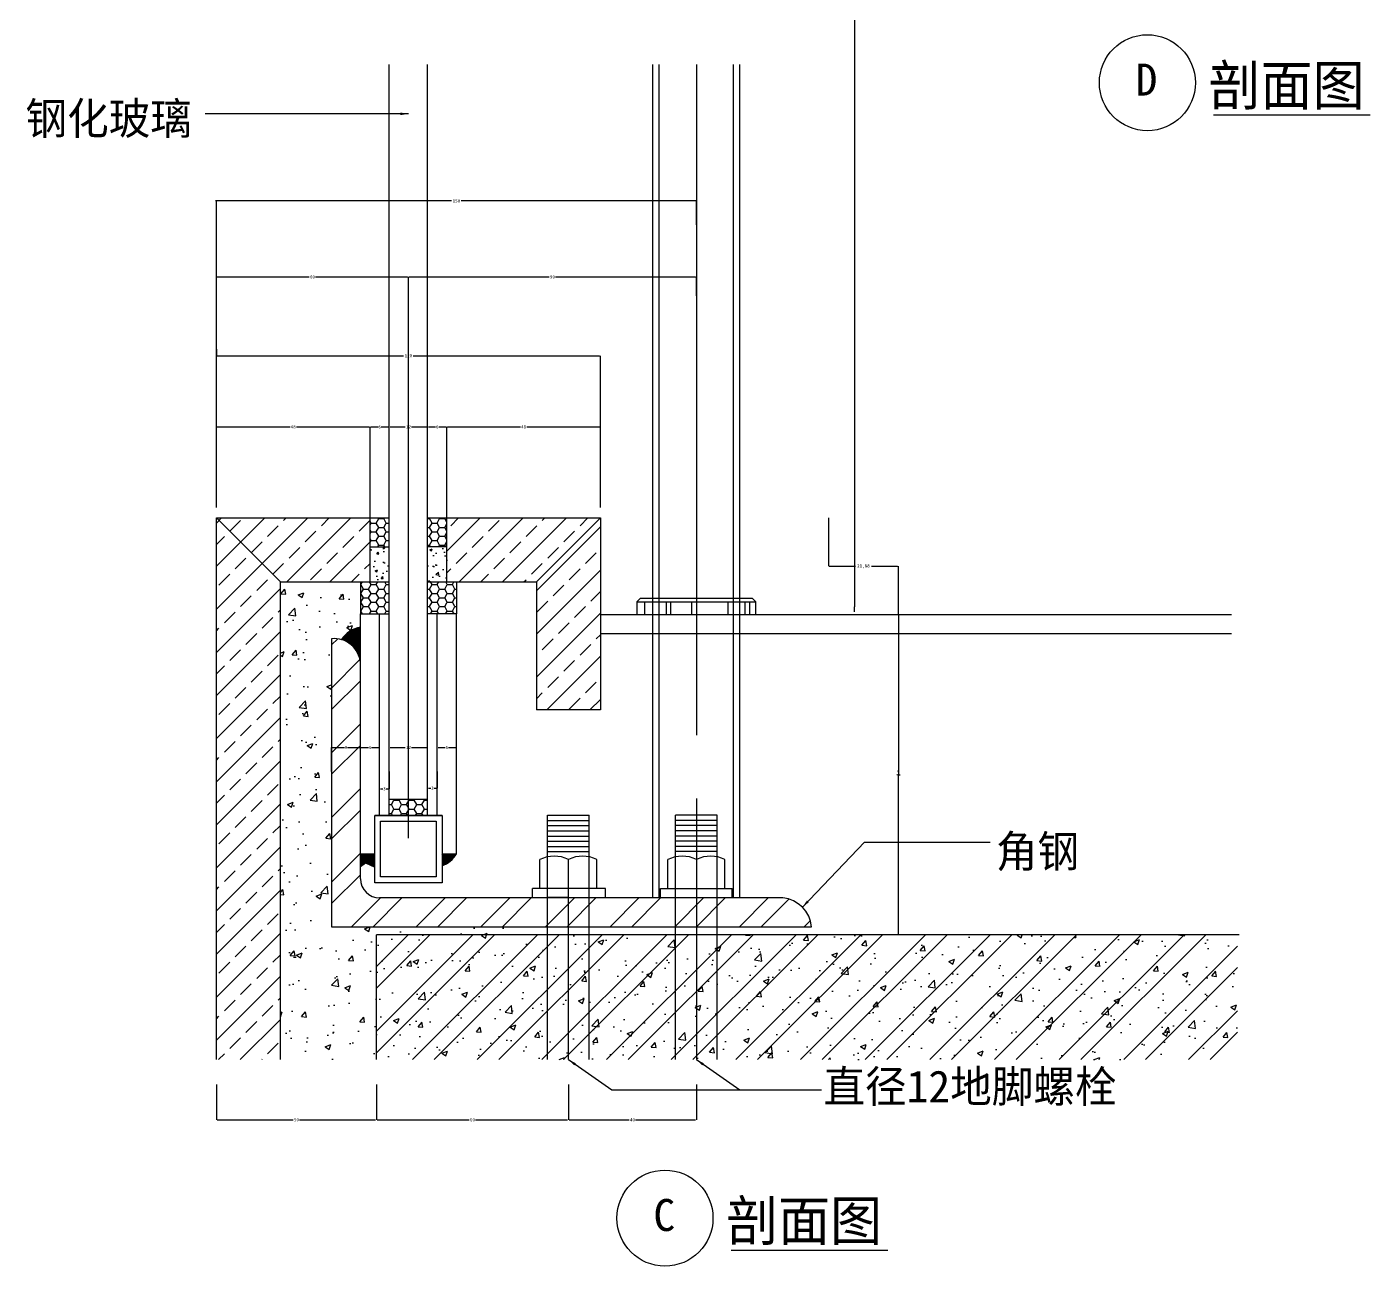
# Model space of a CAD drawing. Header units: metres. Extents: x 400 to 898, y 11 to 1185.
# Drawn here: x 399.6 to 819.4, y 11.1 to 398.4 of the extents above; entities that cross this region are included whole.
import ezdxf

# ---------------------------------------------------------------- set-up
doc = ezdxf.new("R2010")
doc.units = ezdxf.units.M
for name, color, linetype in [('2', 2, 'Continuous'), ('3', 3, 'Continuous'), ('4', 4, 'Continuous'), ('7', 7, 'Continuous'), ('BH', 3, 'Continuous'), ('DIM', 3, 'Continuous'), ('TEXT', 3, 'Continuous')]:
    doc.layers.add(name, color=color, linetype=linetype)
doc.dimstyles.get("Standard").update_dxf_attribs({"dimtxt": 2.5, "dimasz": 2.5, "dimexe": 1.25, "dimexo": 0.625, "dimtad": 1, "dimcen": 2.5, "dimazin": 3, "dimtfac": 1, "dimtmove": 0, "dimatfit": 3})

# ---------------------------------------------------------------- blocks, each defined once
blk = doc.blocks.new('_DOT')
at = {"color": 0, "linetype": 'BYBLOCK'}
blk.add_line((-0.35, 0), (-1, 0), dxfattribs=at)
blk = doc.blocks.new('*D1')
for p, q in [((506.88, 244.96), (506.88, 273.4)), ((507.13, 273.4), (509.38, 273.4)), ((510.38, 273.4), (512.63, 273.4)), ((512.88, 247.97), (512.88, 273.4))]:
    blk.add_line(p, q)
at = {"layer": 'Defpoints'}
for p in [(506.88, 273.4), (512.88, 247.97), (506.88, 244.96)]:
    blk.add_point(p, dxfattribs=at)
at = {"layer": 'DIM', "insert": (509.88, 273.4), "char_height": 1, "attachment_point": 5}
blk.add_mtext('6', dxfattribs=at)
blk = doc.blocks.new('*D2')
for p, q in [((512.88, 244.96), (512.88, 273.4)), ((513.13, 273.4), (517.88, 273.4)), ((519.88, 273.4), (524.63, 273.4)), ((524.88, 247.97), (524.88, 273.4))]:
    blk.add_line(p, q)
at = {"layer": 'Defpoints'}
for p in [(512.88, 273.4), (524.88, 247.97), (512.88, 244.96)]:
    blk.add_point(p, dxfattribs=at)
at = {"layer": 'DIM', "insert": (518.88, 273.4), "char_height": 1, "attachment_point": 5}
blk.add_mtext('12', dxfattribs=at)
blk = doc.blocks.new('*D3')
for p, q in [((458.88, 295.73), (458.88, 320.26)), ((459.13, 320.26), (487.88, 320.26)), ((489.88, 320.26), (518.63, 320.26)), ((518.88, 302.34), (518.88, 320.26))]:
    blk.add_line(p, q)
at = {"layer": 'Defpoints'}
for p in [(458.88, 320.26), (518.88, 302.34), (458.88, 295.73)]:
    blk.add_point(p, dxfattribs=at)
at = {"layer": 'DIM', "insert": (488.88, 320.26), "char_height": 1, "attachment_point": 5}
blk.add_mtext('60', dxfattribs=at)
blk = doc.blocks.new('*D4')
for p, q in [((458.88, 297.63), (458.88, 295.62)), ((459.13, 295.62), (517.38, 295.62)), ((520.38, 295.62), (578.63, 295.62)), ((578.88, 267.75), (578.88, 295.62))]:
    blk.add_line(p, q)
at = {"layer": 'Defpoints'}
for p in [(458.88, 297.63), (458.88, 295.62), (578.88, 267.75)]:
    blk.add_point(p, dxfattribs=at)
at = {"layer": 'DIM', "insert": (518.88, 295.62), "char_height": 1, "attachment_point": 5}
blk.add_mtext('120', dxfattribs=at)
blk = doc.blocks.new('*D5')
for p, q in [((532.38, 344.01), (458.63, 344.01)), ((458.88, 248.16), (458.88, 344.01)), ((609.13, 344.01), (535.38, 344.01)), ((608.88, 336.51), (608.88, 344.01))]:
    blk.add_line(p, q)
at = {"layer": 'Defpoints'}
for p in [(608.88, 344.01), (608.88, 336.51), (458.88, 248.16)]:
    blk.add_point(p, dxfattribs=at)
at = {"layer": 'DIM', "insert": (533.88, 344.01), "char_height": 1, "attachment_point": 5}
blk.add_mtext('150', dxfattribs=at)
blk = doc.blocks.new('*D6')
for p, q in [((503.88, 164.07), (503.88, 173.21)), ((504.13, 173.21), (506.38, 173.21)), ((507.38, 173.21), (509.63, 173.21)), ((509.88, 165.71), (509.88, 173.21))]:
    blk.add_line(p, q)
at = {"layer": 'Defpoints'}
for p in [(503.88, 173.21), (503.88, 164.07), (509.88, 165.71)]:
    blk.add_point(p, dxfattribs=at)
at = {"layer": 'DIM', "insert": (506.88, 173.21), "char_height": 1, "attachment_point": 5}
blk.add_mtext('6', dxfattribs=at)
blk = doc.blocks.new('*D7')
for p, q in [((512.88, 165.71), (512.88, 160.3)), ((509.88, 151.97), (509.88, 160.3)), ((510.13, 160.3), (510.88, 160.3)), ((511.88, 160.3), (512.63, 160.3))]:
    blk.add_line(p, q)
at = {"layer": 'Defpoints'}
for p in [(512.88, 165.71), (509.88, 160.3), (509.88, 151.97)]:
    blk.add_point(p, dxfattribs=at)
at = {"layer": 'DIM', "insert": (511.38, 160.3), "char_height": 1, "attachment_point": 5}
blk.add_mtext('3', dxfattribs=at)
blk = doc.blocks.new('*D8')
for p, q in [((512.88, 151.97), (512.88, 173.21)), ((513.13, 173.21), (517.88, 173.21)), ((519.88, 173.21), (524.63, 173.21)), ((524.88, 165.71), (524.88, 173.21))]:
    blk.add_line(p, q)
at = {"layer": 'Defpoints'}
for p in [(512.88, 173.21), (524.88, 165.71), (512.88, 151.97)]:
    blk.add_point(p, dxfattribs=at)
at = {"layer": 'DIM', "insert": (518.88, 173.21), "char_height": 1, "attachment_point": 5}
blk.add_mtext('12', dxfattribs=at)
blk = doc.blocks.new('*D9')
for p, q in [((508.88, 67.89), (508.88, 56.87)), ((568.88, 67.89), (568.88, 56.87)), ((509.13, 56.87), (537.88, 56.87)), ((539.88, 56.87), (568.63, 56.87))]:
    blk.add_line(p, q)
at = {"layer": 'Defpoints'}
for p in [(508.88, 67.89), (568.88, 67.89), (508.88, 56.87)]:
    blk.add_point(p, dxfattribs=at)
at = {"layer": 'DIM', "insert": (538.88, 56.87), "char_height": 1, "attachment_point": 5}
blk.add_mtext('60', dxfattribs=at)
blk = doc.blocks.new('*D10')
for p, q in [((458.88, 67.89), (458.88, 56.87)), ((508.88, 67.89), (508.88, 56.87)), ((459.13, 56.87), (482.88, 56.87)), ((484.88, 56.87), (508.63, 56.87))]:
    blk.add_line(p, q)
at = {"layer": 'Defpoints'}
for p in [(458.88, 67.89), (508.88, 67.89), (458.88, 56.87)]:
    blk.add_point(p, dxfattribs=at)
at = {"layer": 'DIM', "insert": (483.88, 56.87), "char_height": 1, "attachment_point": 5}
blk.add_mtext('50', dxfattribs=at)
blk = doc.blocks.new('*D11')
for p, q in [((494.88, 165.71), (494.88, 173.21)), ((495.13, 173.21), (498.88, 173.21)), ((499.88, 173.21), (503.63, 173.21)), ((503.88, 164.07), (503.88, 173.21))]:
    blk.add_line(p, q)
at = {"layer": 'Defpoints'}
for p in [(494.88, 173.21), (494.88, 165.71), (503.88, 164.07)]:
    blk.add_point(p, dxfattribs=at)
at = {"layer": 'DIM', "insert": (499.38, 173.21), "char_height": 1, "attachment_point": 5}
blk.add_mtext('9', dxfattribs=at)
blk = doc.blocks.new('*D12')
for p, q in [((458.88, 257.53), (458.88, 273.4)), ((459.13, 273.4), (481.88, 273.4)), ((483.88, 273.4), (506.63, 273.4)), ((506.88, 247.97), (506.88, 273.4))]:
    blk.add_line(p, q)
at = {"layer": 'Defpoints'}
for p in [(458.88, 273.4), (458.88, 257.53), (506.88, 247.97)]:
    blk.add_point(p, dxfattribs=at)
at = {"layer": 'DIM', "insert": (482.88, 273.4), "char_height": 1, "attachment_point": 5}
blk.add_mtext('48', dxfattribs=at)
blk = doc.blocks.new('*D13')
for p, q in [((518.88, 265.79), (518.88, 320.26)), ((519.13, 320.26), (562.88, 320.26)), ((564.88, 320.26), (608.63, 320.26)), ((608.88, 314.3), (608.88, 320.26))]:
    blk.add_line(p, q)
at = {"layer": 'Defpoints'}
for p in [(518.88, 320.26), (608.88, 314.3), (518.88, 265.79)]:
    blk.add_point(p, dxfattribs=at)
at = {"layer": 'DIM', "insert": (563.88, 320.26), "char_height": 1, "attachment_point": 5}
blk.add_mtext('90', dxfattribs=at)
blk = doc.blocks.new('*D14')
for p, q in [((568.88, 67.89), (568.88, 56.87)), ((608.88, 67.89), (608.88, 56.87)), ((569.13, 56.87), (587.88, 56.87)), ((589.88, 56.87), (608.63, 56.87))]:
    blk.add_line(p, q)
at = {"layer": 'Defpoints'}
for p in [(568.88, 67.89), (608.88, 67.89), (568.88, 56.87)]:
    blk.add_point(p, dxfattribs=at)
at = {"layer": 'DIM', "insert": (588.88, 56.87), "char_height": 1, "attachment_point": 5}
blk.add_mtext('40', dxfattribs=at)
blk = doc.blocks.new('*D15')
for p, q in [((527.88, 165.71), (527.88, 160.52)), ((524.88, 151.97), (524.88, 160.52)), ((525.13, 160.52), (525.88, 160.52)), ((526.88, 160.52), (527.63, 160.52))]:
    blk.add_line(p, q)
at = {"layer": 'Defpoints'}
for p in [(527.88, 165.71), (524.88, 160.52), (524.88, 151.97)]:
    blk.add_point(p, dxfattribs=at)
at = {"layer": 'DIM', "insert": (526.38, 160.52), "char_height": 1, "attachment_point": 5}
blk.add_mtext('3', dxfattribs=at)
blk = doc.blocks.new('*D16')
for p, q in [((527.88, 151.97), (527.88, 173.21)), ((528.13, 173.21), (530.38, 173.21)), ((531.38, 173.21), (533.63, 173.21)), ((533.88, 165.71), (533.88, 173.21))]:
    blk.add_line(p, q)
at = {"layer": 'Defpoints'}
for p in [(527.88, 173.21), (533.88, 165.71), (527.88, 151.97)]:
    blk.add_point(p, dxfattribs=at)
at = {"layer": 'DIM', "insert": (530.88, 173.21), "char_height": 1, "attachment_point": 5}
blk.add_mtext('6', dxfattribs=at)
blk = doc.blocks.new('*D17')
for p, q in [((530.88, 244.96), (530.88, 273.4)), ((531.13, 273.4), (553.88, 273.4)), ((555.88, 273.4), (578.63, 273.4)), ((578.88, 248.16), (578.88, 273.4))]:
    blk.add_line(p, q)
at = {"layer": 'Defpoints'}
for p in [(530.88, 273.4), (578.88, 248.16), (530.88, 244.96)]:
    blk.add_point(p, dxfattribs=at)
at = {"layer": 'DIM', "insert": (554.88, 273.4), "char_height": 1, "attachment_point": 5}
blk.add_mtext('48', dxfattribs=at)
blk = doc.blocks.new('*D18')
for p, q in [((524.88, 244.96), (524.88, 273.4)), ((525.13, 273.4), (527.38, 273.4)), ((528.38, 273.4), (530.63, 273.4)), ((530.88, 247.97), (530.88, 273.4))]:
    blk.add_line(p, q)
at = {"layer": 'Defpoints'}
for p in [(524.88, 273.4), (530.88, 247.97), (524.88, 244.96)]:
    blk.add_point(p, dxfattribs=at)
at = {"layer": 'DIM', "insert": (527.88, 273.4), "char_height": 1, "attachment_point": 5}
blk.add_mtext('6', dxfattribs=at)
blk = doc.blocks.new('*D19')
for p, q in [((672, 214.7), (672, 164.7)), ((671.75, 164.7), (671.5, 164.7)), ((672, 114.7), (672, 164.7)), ((672, 164.7), (672, 164.7)), ((672.25, 164.7), (672.5, 164.7))]:
    blk.add_line(p, q)
at = {"layer": 'Defpoints'}
for p in [(672, 214.7), (672, 164.7), (672, 114.7)]:
    blk.add_point(p, dxfattribs=at)
at = {"layer": 'DIM', "insert": (672, 165.825), "char_height": 1, "attachment_point": 5}
blk.add_mtext('0', dxfattribs=at)
blk = doc.blocks.new('*D20')
for p, q in [((650.12, 244.96), (650.12, 229.83)), ((650.37, 229.83), (658.56, 229.83)), ((663.56, 229.83), (671.75, 229.83)), ((672, 214.7), (672, 229.83))]:
    blk.add_line(p, q)
at = {"layer": 'Defpoints'}
for p in [(650.12, 244.96), (650.12, 229.83), (672, 214.7)]:
    blk.add_point(p, dxfattribs=at)
at = {"layer": 'DIM', "insert": (661.06, 229.83), "char_height": 1, "attachment_point": 5}
blk.add_mtext('21,88', dxfattribs=at)

msp = doc.modelspace()

# ---------------------------------------------------------------- hatches: boundary and pattern name
at = {"layer": '3'}
h = msp.add_hatch(dxfattribs=at)
h.set_pattern_fill('HONEY', scale=0.5)
h.paths.add_polyline_path([(512.88, 244.96), (506.88, 244.96), (506.88, 235.96), (512.88, 235.96)])
h.paths.add_polyline_path([(524.88, 235.96), (530.88, 235.96), (530.88, 244.96), (524.88, 244.96)])
h.paths.add_polyline_path([(512.88, 224.96), (503.88, 224.96), (503.88, 214.96), (512.88, 214.96)])
h.paths.add_polyline_path([(524.88, 214.96), (533.88, 214.96), (533.88, 224.96), (524.88, 224.96)])
at = {"layer": '4'}
h = msp.add_hatch(dxfattribs=at)
h.set_pattern_fill('ANSI32', scale=1.5)
h.paths.add_polyline_path([(509.88, 126.2, -0.41), (503.88, 132.2), (503.88, 199.67, 0.42), (494.88, 207.2), (494.88, 117.2), (562.38, 117.2), (562.38, 126.2)])
h.paths.add_polyline_path([(568.88, 126.2), (562.38, 126.2), (562.38, 117.2), (568.88, 117.2)])
h.paths.add_polyline_path([(575.38, 126.2), (568.88, 126.2), (568.88, 117.2), (575.38, 117.2)])
h.paths.add_polyline_path([(602.38, 117.2), (602.38, 126.2), (575.38, 126.2), (575.38, 117.2)])
h.paths.add_polyline_path([(608.88, 117.2), (608.88, 126.2), (602.38, 126.2), (602.38, 117.2)])
h.paths.add_polyline_path([(615.38, 126.2), (608.88, 126.2), (608.88, 117.2), (615.38, 117.2)])
h.paths.add_polyline_path([(644.88, 117.2, 0.36), (635.88, 126.2), (615.38, 126.2), (615.38, 117.2)])
at = {"layer": 'BH'}
h = msp.add_hatch(dxfattribs=at)
h.set_pattern_fill('ANSI33', scale=1.5)
h.paths.add_polyline_path([(578.88, 244.96), (530.88, 244.96), (530.88, 224.96), (558.88, 224.96), (558.88, 184.96), (578.88, 184.96)])
h.paths.add_polyline_path([(458.88, 244.96), (458.88, 75.67), (478.88, 75.67), (478.88, 224.96), (506.88, 224.96), (506.88, 244.96)])
h = msp.add_hatch(dxfattribs=at)
h.set_pattern_fill('AR-CONC', scale=0.04)
h.paths.add_polyline_path([(512.88, 235.96), (506.88, 235.96), (506.88, 224.96), (512.88, 224.96)])
h.paths.add_polyline_path([(524.88, 224.96), (530.88, 224.96), (530.88, 235.96), (524.88, 235.96)])
h = msp.add_hatch(dxfattribs=at)
h.set_pattern_fill('AR-CONC', scale=0.1)
h.paths.add_polyline_path([(508.88, 114.7), (562.38, 114.7), (562.38, 117.2), (494.88, 117.2), (494.88, 207.2, -0.09), (497.96, 206.92, -0.21), (503.88, 210.77), (503.88, 214.96), (503.88, 214.96), (503.88, 224.96), (478.88, 224.96), (478.88, 75.67), (508.88, 75.67)])
h = msp.add_hatch(dxfattribs=at)
h.set_pattern_fill('SOLID')
h.paths.add_polyline_path([(497.96, 206.92, -0.31), (503.88, 199.67), (503.88, 210.77, 0.21)])
h = msp.add_hatch(dxfattribs=at)
h.set_pattern_fill('HONEY', scale=0.5)
h.paths.add_polyline_path([(512.88, 156.97), (512.88, 151.97), (524.88, 151.97), (524.88, 156.97)])
h = msp.add_hatch(dxfattribs=at)
h.set_pattern_fill('SOLID')
h.paths.add_polyline_path([(505.46, 137.15), (508.38, 135.86), (508.38, 139.97), (503.88, 139.97), (503.88, 136.04)])
h = msp.add_hatch(dxfattribs=at)
h.set_pattern_fill('SOLID')
h.paths.add_polyline_path([(529.38, 139.97), (529.38, 136.24, 0.18), (533.88, 139.97)])
h = msp.add_hatch(dxfattribs=at)
h.set_pattern_fill('ANSI32', scale=1.5)
h.paths.add_polyline_path([(508.88, 75.67), (562.38, 75.67), (562.38, 114.7), (508.88, 114.7)])
h.paths.add_polyline_path([(562.38, 75.67), (568.88, 75.67), (568.88, 114.7), (562.38, 114.7)])
h.paths.add_polyline_path([(575.38, 114.7), (568.88, 114.7), (568.88, 75.67), (575.38, 75.67)])
h.paths.add_polyline_path([(575.38, 75.67), (602.38, 75.67), (602.38, 114.7), (575.38, 114.7)])
h.paths.add_polyline_path([(608.88, 114.7), (602.38, 114.7), (602.38, 75.67), (608.88, 75.67)])
h.paths.add_polyline_path([(615.38, 114.7), (608.88, 114.7), (608.88, 75.67), (615.38, 75.67)])
h.paths.add_polyline_path([(615.38, 75.67), (777.95, 75.67), (777.95, 114.7), (615.38, 114.7)])
h = msp.add_hatch(dxfattribs=at)
h.set_pattern_fill('AR-CONC', scale=0.1)
h.paths.add_polyline_path([(562.38, 114.7), (508.88, 114.7), (508.88, 75.67), (562.38, 75.67)])
h.paths.add_polyline_path([(575.38, 114.7), (568.88, 114.7), (568.88, 75.67), (575.38, 75.67)])
h.paths.add_polyline_path([(568.88, 114.7), (562.38, 114.7), (562.38, 75.67), (568.88, 75.67)])
h.paths.add_polyline_path([(602.38, 114.7), (575.38, 114.7), (575.38, 75.67), (602.38, 75.67)])
h.paths.add_polyline_path([(608.88, 114.7), (602.38, 114.7), (602.38, 75.67), (608.88, 75.67)])
h.paths.add_polyline_path([(615.38, 114.7), (608.88, 114.7), (608.88, 75.67), (615.38, 75.67)])
h.paths.add_polyline_path([(777.95, 114.7), (615.38, 114.7), (615.38, 75.67), (777.95, 75.67)])

# ---------------------------------------------------------------- linework, layer by layer
at = {"layer": '2'}
msp.add_line((778.46, 114.7), (508.88, 114.7), dxfattribs=at)
at = {"layer": '3'}
for p, q in [((658.23, 446.83), (658.23, 217.2)), ((608.88, 386.67), (608.88, 177.1)), ((518.88, 276.92), (518.88, 288.93)), ((518.88, 144.9), (518.88, 267.72)), ((608.88, 157.28), (608.88, 138.2)), ((562.38, 150.42), (575.38, 150.42)), ((562.38, 148.8), (575.38, 148.8)), ((562.38, 147.17), (575.38, 147.17)), ((615.38, 150.42), (602.38, 150.42)), ((615.38, 148.8), (602.38, 148.8)), ((615.38, 147.17), (602.38, 147.17)), ((562.38, 145.55), (575.38, 145.55)), ((562.38, 143.92), (575.38, 143.92)), ((615.38, 145.55), (602.38, 145.55)), ((615.38, 143.92), (602.38, 143.92)), ((562.38, 142.3), (575.38, 142.3)), ((562.38, 140.67), (575.38, 140.67)), ((615.38, 142.3), (602.38, 142.3)), ((615.38, 140.67), (602.38, 140.67)), ((568.88, 75.67), (568.88, 129.2)), ((608.88, 129.2), (608.88, 75.67))]:
    msp.add_line(p, q, dxfattribs=at)
msp.add_lwpolyline([(590.28, 218.75), (627.48, 218.75)], dxfattribs=at)
at = {"layer": '4'}
for p, q in [((512.88, 151.97), (512.88, 386.67)), ((524.88, 151.97), (524.88, 386.67)), ((595.28, 126.2), (595.28, 386.67)), ((622.48, 126.2), (622.48, 386.67)), ((458.88, 244.96), (512.88, 244.96)), ((458.88, 75.67), (458.88, 244.96)), ((478.88, 224.96), (458.88, 244.96)), ((506.88, 224.96), (506.88, 244.96)), ((524.88, 244.96), (578.88, 244.96)), ((530.88, 224.96), (530.88, 244.96)), ((558.88, 224.96), (578.88, 244.96)), ((578.88, 244.96), (578.88, 184.96)), ((506.88, 235.96), (512.88, 235.96)), ((530.88, 235.96), (524.88, 235.96)), ((478.88, 224.96), (512.88, 224.96)), ((478.88, 75.67), (478.88, 224.96)), ((524.88, 224.96), (558.88, 224.96)), ((558.88, 224.96), (558.88, 184.96)), ((503.88, 132.2), (503.88, 214.96)), ((509.88, 151.97), (509.88, 214.96)), ((527.88, 151.97), (527.88, 214.97)), ((533.88, 139.97), (533.88, 214.97)), ((776.08, 214.7), (578.88, 214.7)), ((494.88, 207.2), (494.88, 117.2)), ((776.08, 208.7), (578.88, 208.7)), ((578.88, 184.96), (558.88, 184.96)), ((524.88, 156.97), (512.88, 156.97)), ((529.38, 151.97), (508.38, 151.97)), ((562.38, 139.05), (562.38, 152.05)), ((562.38, 152.05), (562.38, 152.05)), ((562.38, 152.05), (575.38, 152.05)), ((575.38, 139.05), (575.38, 152.05)), ((602.38, 139.05), (602.38, 152.05)), ((615.38, 152.05), (602.38, 152.05)), ((615.38, 152.05), (615.38, 152.05)), ((615.38, 139.05), (615.38, 152.05)), ((503.88, 139.97), (508.38, 139.97)), ((529.38, 139.97), (533.88, 139.97)), ((562.38, 114.7), (562.38, 139.05)), ((575.38, 114.7), (575.38, 139.05)), ((602.38, 114.7), (602.38, 139.05)), ((615.38, 114.7), (615.38, 139.05)), ((559.98, 129.2), (559.98, 138.2)), ((568.88, 129.2), (568.88, 138.2)), ((577.78, 129.2), (577.78, 138.2)), ((599.98, 129.2), (599.98, 138.2)), ((608.88, 138.2), (608.88, 129.2)), ((617.78, 129.2), (617.78, 138.2)), ((635.88, 126.2), (509.88, 126.2)), ((580.41, 129.2), (557.68, 129.2)), ((557.68, 126.2), (557.68, 129.2)), ((562.38, 126.45), (568.88, 126.45)), ((580.41, 126.2), (580.41, 129.2)), ((597.68, 129.2), (620.08, 129.2)), ((597.68, 126.2), (597.68, 129.2)), ((620.08, 126.2), (620.08, 129.2)), ((494.88, 117.2), (644.88, 117.2)), ((508.88, 75.67), (508.88, 114.7)), ((562.38, 75.67), (562.38, 114.7)), ((575.38, 75.67), (575.38, 114.7)), ((602.38, 75.67), (602.38, 114.7)), ((615.38, 75.67), (615.38, 114.7))]:
    msp.add_line(p, q, dxfattribs=at)
for points in [[(503.88, 224.96), (503.88, 214.96), (512.88, 214.96)], [(533.88, 224.96), (533.88, 214.96), (524.88, 214.96)]]:
    msp.add_lwpolyline(points, dxfattribs=at)
for points in [[(529.38, 130.97), (508.38, 130.97), (508.38, 151.97), (529.38, 151.97)], [(527.58, 132.77), (510.18, 132.77), (510.18, 150.17), (527.58, 150.17)]]:
    msp.add_lwpolyline(points, close=True, dxfattribs=at)
for centre, radius, start, end in [((495.68, 199.02), 8.22, 4.55, 95.61), ((564.43, 129.4), 9.86, 63.18, 116.82), ((573.33, 129.4), 9.86, 63.18, 116.82), ((604.43, 129.4), 9.86, 63.18, 116.82), ((613.33, 129.4), 9.86, 63.18, 116.82), ((509.88, 132.2), 6, 180, 270), ((634.91, 116.23), 10.02, 5.56, 84.44)]:
    msp.add_arc(centre, radius, start, end, dxfattribs=at)
at = {"layer": '7'}
for p, q in [((597.28, 126.2), (597.28, 386.67)), ((620.48, 126.2), (620.48, 386.67)), ((590.28, 218.75), (591.31, 219.75)), ((626.44, 219.75), (591.31, 219.75)), ((592.7, 218.75), (592.7, 214.7)), ((599.46, 218.75), (599.46, 214.7)), ((600.77, 218.75), (600.77, 214.7)), ((607.34, 218.75), (607.34, 214.7)), ((618.7, 218.75), (618.7, 214.7)), ((623.95, 218.75), (623.95, 214.7)), ((625.45, 218.75), (625.45, 214.7)), ((627.48, 218.75), (626.44, 219.75))]:
    msp.add_line(p, q, dxfattribs=at)
for points in [[(590.28, 218.75), (590.28, 214.7)], [(627.48, 214.7), (627.48, 214.7), (627.48, 218.75)]]:
    msp.add_lwpolyline(points, dxfattribs=at)
at = {"layer": 'BH'}
msp.add_lwpolyline([(503.88, 136.04), (505.46, 137.15), (508.38, 135.86)], dxfattribs=at)
for centre, radius, start, end in [((505.19, 202.27), 8.61, 98.8, 147.26), ((526.51, 144.28), 8.54, 289.62, 329.64)]:
    msp.add_arc(centre, radius, start, end, dxfattribs=at)
at = {"layer": 'DIM'}
msp.add_line((582.43, 66.21), (647.98, 66.21), dxfattribs=at)
at = {"layer": 'TEXT'}
for p, q in [((770.42, 370.87), (819.4, 370.87)), ((619.68, 16.09), (668.66, 16.09))]:
    msp.add_line(p, q, dxfattribs=at)
for centre in [(749.79, 380.93), (599.05, 26.15)]:
    msp.add_circle(centre, 15, dxfattribs=at)

# ---------------------------------------------------------------- block references
at = {"layer": '3', "xscale": 2.5, "yscale": 2.5, "zscale": 2.5, "rotation": 270}
msp.add_blockref('_DOT', (658.23, 214.7), dxfattribs=at)

# ---------------------------------------------------------------- texts
at = {"layer": 'TEXT'}
for s, height, p in [('D', 10, (746.11, 376.91)), ('剖面图', 12.5, (768.89, 373.85)), ('钢化玻璃', 10, (399.23, 364.76)), ('角钢', 10, (702.46, 135.75)), ('直径12地脚螺栓', 10, (648.56, 62.3)), ('C', 10, (595.42, 22.13)), ('剖面图', 12.5, (618.15, 19.07))]:
    msp.add_text(s, height=height, dxfattribs=at).set_placement(p)

# ---------------------------------------------------------------- dimensions: what is measured, and where the dimension line sits
at = {"layer": 'DIM'}
for base, p1, p2, picture, middle in [((608.88, 344.01), (608.88, 336.51), (458.88, 248.16), '*D5', (533.88, 344.01)), ((458.88, 320.26), (458.88, 295.73), (518.88, 302.34), '*D3', (488.88, 320.26)), ((518.88, 320.26), (518.88, 265.79), (608.88, 314.3), '*D13', (563.88, 320.26)), ((458.88, 295.62), (458.88, 297.63), (578.88, 267.75), '*D4', (518.88, 295.62)), ((458.88, 273.4), (458.88, 257.53), (506.88, 247.97), '*D12', (482.88, 273.4)), ((506.88, 273.4), (506.88, 244.96), (512.88, 247.97), '*D1', (509.88, 273.4)), ((512.88, 273.4), (512.88, 244.96), (524.88, 247.97), '*D2', (518.88, 273.4)), ((524.88, 273.4), (524.88, 244.96), (530.88, 247.97), '*D18', (527.88, 273.4)), ((530.88, 273.4), (530.88, 244.96), (578.88, 248.16), '*D17', (554.88, 273.4)), ((650.12, 229.83), (650.12, 244.96), (672, 214.7), '*D20', (661.06, 229.83)), ((672, 164.7), (672, 214.7), (672, 114.7), '*D19', (672, 165.825)), ((494.88, 173.21), (494.88, 165.71), (503.88, 164.07), '*D11', (499.38, 173.21)), ((503.88, 173.21), (503.88, 164.07), (509.88, 165.71), '*D6', (506.88, 173.21)), ((512.88, 173.21), (512.88, 151.97), (524.88, 165.71), '*D8', (518.88, 173.21)), ((527.88, 173.21), (527.88, 151.97), (533.88, 165.71), '*D16', (530.88, 173.21)), ((509.88, 160.3), (509.88, 151.97), (512.88, 165.71), '*D7', (511.38, 160.3)), ((524.88, 160.52), (524.88, 151.97), (527.88, 165.71), '*D15', (526.38, 160.52)), ((458.88, 56.87), (458.88, 67.89), (508.88, 67.89), '*D10', (483.88, 56.87)), ((508.88, 56.87), (508.88, 67.89), (568.88, 67.89), '*D9', (538.88, 56.87)), ((568.88, 56.87), (568.88, 67.89), (608.88, 67.89), '*D14', (588.88, 56.87))]:
    dim = msp.add_linear_dim(base=base, p1=p1, p2=p2, dimstyle='Standard', dxfattribs=at)
    dim.commit()
    dim.dimension.update_dxf_attribs({"geometry": picture, "text_midpoint": middle})

# ---------------------------------------------------------------- leaders
for points in [[(518.88, 371.21), (455.38, 371.21)], [(641.99, 123.32), (661.38, 143.58), (700.63, 143.58)], [(568.88, 75.67), (582.43, 66.21)], [(608.88, 75.67), (622.43, 66.21)]]:
    msp.add_leader(points, dimstyle='Standard', dxfattribs=at)

doc.saveas('drawing.dxf')
